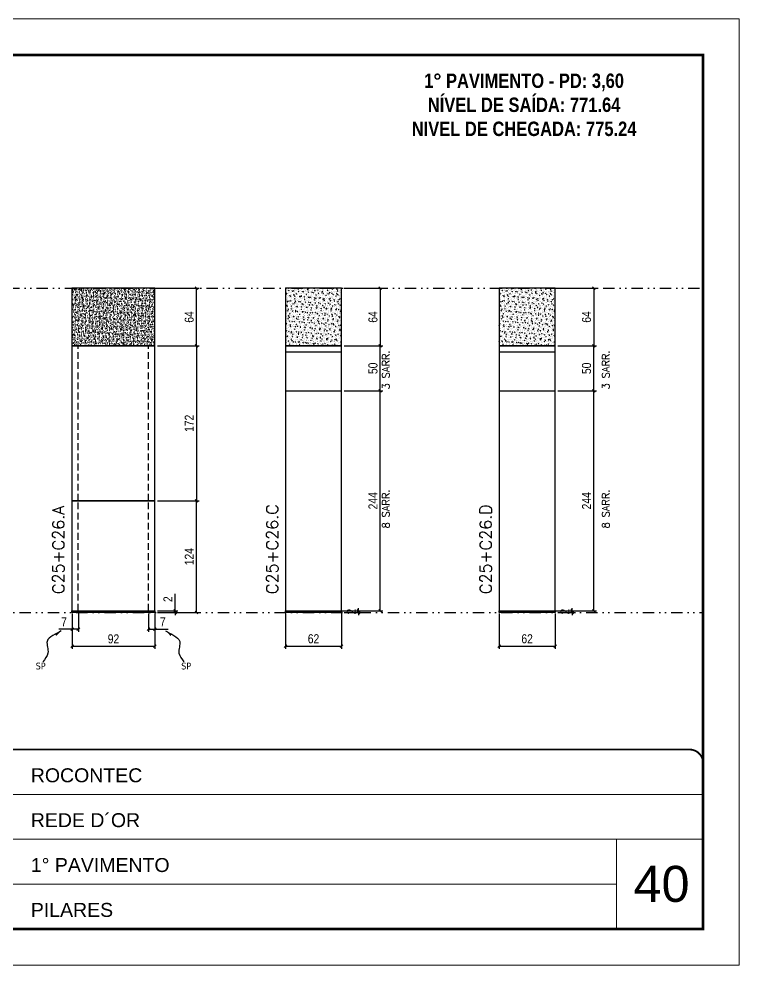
# Model space of a CAD drawing. Extents: x 2949 to 9203, y -16089 to 12527.
# Drawn here: x 8390 to 9189, y 1140 to 2190 of the extents above; entities that cross this region are included whole.
import ezdxf

# ---------------------------------------------------------------- set-up
doc = ezdxf.new("R2010")
doc.units = 0
for name, pattern in [('CONTINUO', [0]), ('DASHED', [0.75, 0.5, -0.25]), ('DIVIDE2', [0.625, 0.25, -0.125, 0, -0.125, 0, -0.125]), ('HIDDEN', [0.375, 0.25, -0.125])]:
    doc.linetypes.add(name, pattern=pattern)
for name, color, linetype, lineweight in [('CARIMBO', 255, 'Continuous', 9), ('Folhas', 255, 'Continuous', 9), ('SARRAFO DE PRESSAO', 251, 'DASHED', 9), ('Texto Seção', 7, 'Continuous', 15)]:
    doc.layers.add(name, color=color, linetype=linetype, lineweight=lineweight)
for name, color, linetype in [('COTA', 241, 'Continuous'), ('NOMENCLATURA', 7, 'Continuous'), ('Nível', 160, 'Continuous'), ('Painéis', 200, 'Continuous'), ('SARR_2.2x7', 40, 'Continuous'), ('Sarrafo de Pressão', 42, 'HIDDEN'), ('texto', 7, 'Continuous')]:
    doc.layers.add(name, color=color, linetype=linetype)
doc.styles.add('ARIAL', font='arial.ttf')
doc.styles.add('COTA TECNICA', font='techl___.ttf', dxfattribs={"height": 10})
doc.styles.add('COTA TECNICA-50', font='techl___.ttf', dxfattribs={"height": 10})
doc.styles.add('REGUA-120', font='ROMANS.shx', dxfattribs={"height": 15})
doc.styles.add('ROMANC', font='techb___.ttf', dxfattribs={"height": 2.5})
doc.styles.add('ROMANS', font='romans.shx')
doc.styles.get("Standard").update_dxf_attribs({"font": 'arial.ttf'})
doc.dimstyles.new('COTA PAINEL-50', dxfattribs={"dimtxt": 10, "dimasz": 3, "dimexe": 3, "dimexo": 3, "dimgap": 3, "dimtad": 1, "dimdec": 1, "dimzin": 12, "dimdsep": 46, "dimtxsty": 'COTA TECNICA-50', "dimblk1": 'OBLIQUE', "dimblk2": 'OBLIQUE', "dimsah": 1, "dimcen": 0.9, "dimclrd": 4, "dimclre": 4, "dimclrt": 240, "dimadec": 1, "dimazin": 3, "dimtfac": 1, "dimtdec": 1, "dimtmove": 0, "dimatfit": 3, "dimfxl": 1, "dimtolj": 1, "dimtzin": 12, "dimarcsym": 0})
doc.dimstyles.new('PAINEL', dxfattribs={"dimtxt": 10, "dimasz": 3, "dimexe": 3, "dimexo": 3, "dimgap": 3, "dimtad": 1, "dimdec": 1, "dimzin": 12, "dimdsep": 46, "dimtxsty": 'COTA TECNICA', "dimblk1": 'OBLIQUE', "dimblk2": 'OBLIQUE', "dimsah": 1, "dimcen": 0.9, "dimclrd": 4, "dimclre": 4, "dimclrt": 240, "dimadec": 1, "dimazin": 3, "dimtfac": 1, "dimtdec": 1, "dimtmove": 0, "dimatfit": 3, "dimfxl": 1, "dimtolj": 1, "dimtzin": 12, "dimarcsym": 0})
doc.dimstyles.get("Standard").update_dxf_attribs({"dimtxt": 0.18, "dimasz": 0.18, "dimexe": 0.18, "dimexo": 0.0625, "dimgap": 0.09, "dimtad": 0, "dimtih": 1, "dimtoh": 1, "dimdec": 4, "dimzin": 0, "dimdsep": 46, "dimtxsty": 'Standard', "dimcen": 0.09, "dimadec": 0, "dimazin": 0, "dimtfac": 1, "dimtdec": 4, "dimtofl": 0, "dimtmove": 0, "dimatfit": 3, "dimfxl": 1, "dimtolj": 1, "dimtzin": 0, "dimarcsym": 0})

# ---------------------------------------------------------------- blocks, each defined once
blk = doc.blocks.new('9999999999')
at = {"color": 30, "linetype": 'CONTINUO'}
for p, q in [((98564.6, 34379.6), (99584, 34379.6)), ((98564.6, 34329.8), (99488, 34329.8)), ((99584, 34329.8), (99488, 34329.8)), ((99488, 34329.8), (99488, 34230.2)), ((98564.6, 34280), (99488, 34280))]:
    blk.add_line(p, q, dxfattribs=at)
at = {"color": 30, "linetype": 'CONTINUO', "const_width": 2}
blk.add_lwpolyline([(99584, 34230.2), (99584, 34414.4, 0.414214), (99569, 34429.4), (98229, 34429.4, 0.414214), (98214, 34414.4), (98214, 34245.2, 0.414214), (98229, 34230.2), (99584, 34230.2)], format="xyb", dxfattribs=at)
at = {"layer": 'Folhas'}
blk.add_lwpolyline([(98139, 34190.2), (99624, 34190.2), (99624, 35240.2), (98139, 35240.2)], close=True, dxfattribs=at)
at = {"layer": 'Folhas', "color": 30, "const_width": 3}
blk.add_lwpolyline([(98214, 34230.2), (99584, 34230.2), (99584, 35200.2), (98214, 35200.2)], close=True, dxfattribs=at)
at = {"color": 7, "linetype": 'Continuous', "ltscale": 5, "style": 'ARIAL'}
for s, height, p in [('ROCONTEC', 15.48, (98837.7, 34393.1)), ('REDE D´OR', 15.48, (98837.7, 34343.3)), ('1° PAVIMENTO', 15.483, (98837.7, 34293.5)), ('PILARES', 15.48, (98837.7, 34243.7))]:
    blk.add_text(s, height=height, dxfattribs=at).set_placement(p)
blk = doc.blocks.new('_Oblique')
at = {"color": 0, "linetype": 'ByBlock', "lineweight": -2}
blk.add_line((-0.5, -0.5), (0.5, 0.5), dxfattribs=at)
blk = doc.blocks.new('*D3661')
at = {"layer": 'COTA', "color": 4, "lineweight": -2, "transparency": 16777216}
for p, q in [((8685.6, 1529.8), (8685.6, 1490.5)), ((8747.6, 1529.8), (8747.6, 1490.5)), ((8685.6, 1493.5), (8747.6, 1493.5))]:
    blk.add_line(p, q, dxfattribs=at)
at = {"layer": 'Defpoints', "color": 0, "transparency": 16777216}
for p in [(8685.6, 1532.8), (8747.6, 1532.8), (8747.6, 1493.5)]:
    blk.add_point(p, dxfattribs=at)
at = {"layer": 'COTA', "color": 4, "lineweight": -2, "transparency": 16777216, "xscale": 3, "yscale": 3, "zscale": 3, "rotation": 180}
blk.add_blockref('_Oblique', (8685.6, 1493.5), dxfattribs=at)
at = {"layer": 'COTA', "color": 4, "lineweight": -2, "transparency": 16777216, "xscale": 3, "yscale": 3, "zscale": 3}
blk.add_blockref('_Oblique', (8747.6, 1493.5), dxfattribs=at)
at = {"layer": 'COTA', "color": 240, "transparency": 16777216, "insert": (8716.6, 1501.6), "char_height": 10, "attachment_point": 5, "style": 'COTA TECNICA'}
blk.add_mtext('\\A1;62', dxfattribs=at)
blk = doc.blocks.new('*D3662')
at = {"layer": 'COTA', "color": 4, "lineweight": -2, "transparency": 16777216}
for p, q in [((8766.5, 1532.8), (8766.5, 1535.8)), ((8750.6, 1532.8), (8769.5, 1532.8)), ((8750.6, 1530.8), (8769.5, 1530.8)), ((8766.5, 1530.8), (8766.5, 1532.8)), ((8766.5, 1530.8), (8766.5, 1527.8))]:
    blk.add_line(p, q, dxfattribs=at)
at = {"layer": 'Defpoints', "color": 0, "transparency": 16777216}
for p in [(8747.6, 1532.8), (8747.6, 1530.8), (8766.5, 1532.8)]:
    blk.add_point(p, dxfattribs=at)
at = {"layer": 'COTA', "color": 4, "lineweight": -2, "transparency": 16777216, "xscale": 3, "yscale": 3, "zscale": 3}
for p, rotation in [((8766.5, 1532.8), 270), ((8766.5, 1530.8), 90)]:
    blk.add_blockref('_Oblique', p, dxfattribs=dict(at, rotation=rotation))
at = {"layer": 'COTA', "color": 240, "transparency": 16777216, "insert": (8758.5, 1531.8), "char_height": 10, "attachment_point": 5, "rotation": 90, "style": 'COTA TECNICA-50'}
blk.add_mtext('\\A1;2', dxfattribs=at)
blk = doc.blocks.new('*D3685')
at = {"layer": 'COTA', "color": 4, "linetype": 'ByBlock', "lineweight": -2, "transparency": 16777216}
for p, q in [((8750.6, 1890.8), (8793.7, 1890.8)), ((8790.7, 1890.8), (8790.7, 1826.8)), ((8750.6, 1826.8), (8793.7, 1826.8))]:
    blk.add_line(p, q, dxfattribs=at)
at = {"layer": 'Defpoints', "color": 0, "linetype": 'ByBlock', "transparency": 16777216}
for p in [(8747.6, 1890.8), (8747.6, 1826.8), (8790.7, 1826.8)]:
    blk.add_point(p, dxfattribs=at)
at = {"layer": 'COTA', "color": 4, "linetype": 'ByBlock', "lineweight": -2, "transparency": 16777216, "xscale": 3, "yscale": 3, "zscale": 3}
for p, rotation in [((8790.7, 1890.8), 90), ((8790.7, 1826.8), 270)]:
    blk.add_blockref('_Oblique', p, dxfattribs=dict(at, rotation=rotation))
at = {"layer": 'COTA', "color": 240, "linetype": 'ByBlock', "transparency": 16777216, "insert": (8782.6, 1858.8), "char_height": 10, "attachment_point": 5, "rotation": 90, "style": 'COTA TECNICA'}
blk.add_mtext('\\A1;64', dxfattribs=at)
blk = doc.blocks.new('*D3663')
at = {"layer": 'COTA', "color": 4, "lineweight": -2, "transparency": 16777216}
for p, q in [((8448.5, 1529.8), (8448.5, 1490.4)), ((8540.5, 1529.8), (8540.5, 1490.4)), ((8448.5, 1493.4), (8540.5, 1493.4))]:
    blk.add_line(p, q, dxfattribs=at)
at = {"layer": 'Defpoints', "color": 0, "transparency": 16777216}
for p in [(8448.5, 1532.8), (8540.5, 1532.8), (8540.5, 1493.4)]:
    blk.add_point(p, dxfattribs=at)
at = {"layer": 'COTA', "color": 4, "lineweight": -2, "transparency": 16777216, "xscale": 3, "yscale": 3, "zscale": 3, "rotation": 180}
blk.add_blockref('_Oblique', (8448.5, 1493.4), dxfattribs=at)
at = {"layer": 'COTA', "color": 4, "lineweight": -2, "transparency": 16777216, "xscale": 3, "yscale": 3, "zscale": 3}
blk.add_blockref('_Oblique', (8540.5, 1493.4), dxfattribs=at)
at = {"layer": 'COTA', "color": 240, "transparency": 16777216, "insert": (8494.5, 1501.5), "char_height": 10, "attachment_point": 5, "style": 'COTA TECNICA'}
blk.add_mtext('\\A1;92', dxfattribs=at)
blk = doc.blocks.new('*D3664')
at = {"layer": 'COTA', "color": 4, "lineweight": -2, "transparency": 16777216}
for p, q in [((8543.5, 1890.8), (8589.7, 1890.8)), ((8586.7, 1826.8), (8586.7, 1890.8)), ((8543.5, 1826.8), (8589.7, 1826.8))]:
    blk.add_line(p, q, dxfattribs=at)
at = {"layer": 'Defpoints', "color": 0, "transparency": 16777216}
for p in [(8540.5, 1890.8), (8586.7, 1890.8), (8540.5, 1826.8)]:
    blk.add_point(p, dxfattribs=at)
at = {"layer": 'COTA', "color": 4, "lineweight": -2, "transparency": 16777216, "xscale": 3, "yscale": 3, "zscale": 3}
for p, rotation in [((8586.7, 1890.8), 90), ((8586.7, 1826.8), 270)]:
    blk.add_blockref('_Oblique', p, dxfattribs=dict(at, rotation=rotation))
at = {"layer": 'COTA', "color": 240, "transparency": 16777216, "insert": (8578.6, 1858.8), "char_height": 10, "attachment_point": 5, "rotation": 90, "style": 'COTA TECNICA'}
blk.add_mtext('\\A1;64', dxfattribs=at)
blk = doc.blocks.new('*D3665')
at = {"layer": 'COTA', "color": 4, "lineweight": -2, "transparency": 16777216}
for p, q in [((8448.5, 1527.8), (8448.5, 1509.3)), ((8455.5, 1529.8), (8455.5, 1509.3)), ((8448.5, 1512.3), (8433.7, 1512.3)), ((8455.5, 1512.3), (8448.5, 1512.3))]:
    blk.add_line(p, q, dxfattribs=at)
at = {"layer": 'Defpoints', "color": 0, "transparency": 16777216}
for p in [(8448.5, 1530.8), (8455.5, 1532.8), (8448.5, 1512.3)]:
    blk.add_point(p, dxfattribs=at)
at = {"layer": 'COTA', "color": 4, "lineweight": -2, "transparency": 16777216, "xscale": 3, "yscale": 3, "zscale": 3, "rotation": 180}
blk.add_blockref('_Oblique', (8448.5, 1512.3), dxfattribs=at)
at = {"layer": 'COTA', "color": 4, "lineweight": -2, "transparency": 16777216, "xscale": 3, "yscale": 3, "zscale": 3}
blk.add_blockref('_Oblique', (8455.5, 1512.3), dxfattribs=at)
at = {"layer": 'COTA', "color": 240, "transparency": 16777216, "insert": (8439.6, 1520.4), "char_height": 10, "attachment_point": 5, "style": 'COTA TECNICA-50'}
blk.add_mtext('\\A1;7', dxfattribs=at)
blk = doc.blocks.new('*D3666')
at = {"layer": 'COTA', "color": 4, "lineweight": -2, "transparency": 16777216}
for p, q in [((8533.5, 1529.8), (8533.5, 1509.3)), ((8540.5, 1527.8), (8540.5, 1509.3)), ((8533.5, 1512.3), (8540.5, 1512.3)), ((8540.5, 1512.3), (8555.2, 1512.3))]:
    blk.add_line(p, q, dxfattribs=at)
at = {"layer": 'Defpoints', "color": 0, "transparency": 16777216}
for p in [(8533.5, 1532.8), (8540.5, 1530.8), (8540.5, 1512.3)]:
    blk.add_point(p, dxfattribs=at)
at = {"layer": 'COTA', "color": 4, "lineweight": -2, "transparency": 16777216, "xscale": 3, "yscale": 3, "zscale": 3, "rotation": 180}
blk.add_blockref('_Oblique', (8533.5, 1512.3), dxfattribs=at)
at = {"layer": 'COTA', "color": 4, "lineweight": -2, "transparency": 16777216, "xscale": 3, "yscale": 3, "zscale": 3}
blk.add_blockref('_Oblique', (8540.5, 1512.3), dxfattribs=at)
at = {"layer": 'COTA', "color": 240, "transparency": 16777216, "insert": (8549.3, 1520.4), "char_height": 10, "attachment_point": 5, "style": 'COTA TECNICA-50'}
blk.add_mtext('\\A1;7', dxfattribs=at)
blk = doc.blocks.new('*D3667')
at = {"layer": 'COTA', "color": 4, "lineweight": -2, "transparency": 16777216}
for p, q in [((8543.5, 1654.8), (8589.7, 1654.8)), ((8586.7, 1530.8), (8586.7, 1654.8)), ((8543.5, 1530.8), (8589.7, 1530.8))]:
    blk.add_line(p, q, dxfattribs=at)
at = {"layer": 'Defpoints', "color": 0, "transparency": 16777216}
for p in [(8540.5, 1654.8), (8586.7, 1654.8), (8540.5, 1530.8)]:
    blk.add_point(p, dxfattribs=at)
at = {"layer": 'COTA', "color": 4, "lineweight": -2, "transparency": 16777216, "xscale": 3, "yscale": 3, "zscale": 3}
for p, rotation in [((8586.7, 1654.8), 90), ((8586.7, 1530.8), 270)]:
    blk.add_blockref('_Oblique', p, dxfattribs=dict(at, rotation=rotation))
at = {"layer": 'COTA', "color": 240, "transparency": 16777216, "insert": (8578.6, 1592.8), "char_height": 10, "attachment_point": 5, "rotation": 90, "style": 'COTA TECNICA-50'}
blk.add_mtext('\\A1;124', dxfattribs=at)
blk = doc.blocks.new('*D3668')
at = {"layer": 'COTA', "color": 4, "lineweight": -2, "transparency": 16777216}
for p, q in [((8563, 1532.8), (8563, 1551.6)), ((8543.5, 1532.8), (8566, 1532.8)), ((8543.5, 1530.8), (8566, 1530.8)), ((8563, 1530.8), (8563, 1532.8)), ((8563, 1530.8), (8563, 1527.8))]:
    blk.add_line(p, q, dxfattribs=at)
at = {"layer": 'Defpoints', "color": 0, "transparency": 16777216}
for p in [(8540.5, 1532.8), (8540.5, 1530.8), (8563, 1530.8)]:
    blk.add_point(p, dxfattribs=at)
at = {"layer": 'COTA', "color": 4, "lineweight": -2, "transparency": 16777216, "xscale": 3, "yscale": 3, "zscale": 3}
for p, rotation in [((8563, 1532.8), 270), ((8563, 1530.8), 90)]:
    blk.add_blockref('_Oblique', p, dxfattribs=dict(at, rotation=rotation))
at = {"layer": 'COTA', "color": 240, "transparency": 16777216, "insert": (8555, 1545.6), "char_height": 10, "attachment_point": 5, "rotation": 90, "style": 'COTA TECNICA-50'}
blk.add_mtext('\\A1;2', dxfattribs=at)
blk = doc.blocks.new('*D3669')
at = {"layer": 'COTA', "color": 4, "linetype": 'ByBlock', "lineweight": -2, "transparency": 16777216}
for p, q in [((8543.5, 1826.8), (8589.7, 1826.8)), ((8586.7, 1826.8), (8586.7, 1654.8)), ((8543.5, 1654.8), (8589.7, 1654.8))]:
    blk.add_line(p, q, dxfattribs=at)
at = {"layer": 'Defpoints', "color": 0, "linetype": 'ByBlock', "transparency": 16777216}
for p in [(8540.5, 1826.8), (8540.5, 1654.8), (8586.7, 1654.8)]:
    blk.add_point(p, dxfattribs=at)
at = {"layer": 'COTA', "color": 4, "linetype": 'ByBlock', "lineweight": -2, "transparency": 16777216, "xscale": 3, "yscale": 3, "zscale": 3}
for p, rotation in [((8586.7, 1826.8), 90), ((8586.7, 1654.8), 270)]:
    blk.add_blockref('_Oblique', p, dxfattribs=dict(at, rotation=rotation))
at = {"layer": 'COTA', "color": 240, "linetype": 'ByBlock', "transparency": 16777216, "insert": (8578.6, 1740.8), "char_height": 10, "attachment_point": 5, "rotation": 90, "style": 'COTA TECNICA'}
blk.add_mtext('\\A1;172', dxfattribs=at)
blk = doc.blocks.new('*D3687')
at = {"layer": 'COTA', "color": 4, "linetype": 'ByBlock', "lineweight": -2, "transparency": 16777216}
for p, q in [((8750.6, 1776.8), (8793.7, 1776.8)), ((8790.7, 1532.8), (8790.7, 1776.8)), ((8688.6, 1532.8), (8793.7, 1532.8))]:
    blk.add_line(p, q, dxfattribs=at)
at = {"layer": 'Defpoints', "color": 0, "linetype": 'ByBlock', "transparency": 16777216}
for p in [(8747.6, 1776.8), (8790.7, 1776.8), (8685.6, 1532.8)]:
    blk.add_point(p, dxfattribs=at)
at = {"layer": 'COTA', "color": 4, "linetype": 'ByBlock', "lineweight": -2, "transparency": 16777216, "xscale": 3, "yscale": 3, "zscale": 3}
for p, rotation in [((8790.7, 1776.8), 90), ((8790.7, 1532.8), 270)]:
    blk.add_blockref('_Oblique', p, dxfattribs=dict(at, rotation=rotation))
at = {"layer": 'COTA', "color": 240, "linetype": 'ByBlock', "transparency": 16777216, "insert": (8782.6, 1654.8), "char_height": 10, "attachment_point": 5, "rotation": 90, "style": 'COTA TECNICA'}
blk.add_mtext('\\A1;244', dxfattribs=at)
blk = doc.blocks.new('*D3688')
at = {"layer": 'COTA', "color": 4, "linetype": 'ByBlock', "lineweight": -2, "transparency": 16777216}
for p, q in [((8750.6, 1826.8), (8793.7, 1826.8)), ((8790.7, 1776.8), (8790.7, 1826.8)), ((8750.6, 1776.8), (8793.7, 1776.8))]:
    blk.add_line(p, q, dxfattribs=at)
at = {"layer": 'Defpoints', "color": 0, "linetype": 'ByBlock', "transparency": 16777216}
for p in [(8747.6, 1826.8), (8790.7, 1826.8), (8747.6, 1776.8)]:
    blk.add_point(p, dxfattribs=at)
at = {"layer": 'COTA', "color": 4, "linetype": 'ByBlock', "lineweight": -2, "transparency": 16777216, "xscale": 3, "yscale": 3, "zscale": 3}
for p, rotation in [((8790.7, 1826.8), 90), ((8790.7, 1776.8), 270)]:
    blk.add_blockref('_Oblique', p, dxfattribs=dict(at, rotation=rotation))
at = {"layer": 'COTA', "color": 240, "linetype": 'ByBlock', "transparency": 16777216, "insert": (8782.6, 1801.8), "char_height": 10, "attachment_point": 5, "rotation": 90, "style": 'COTA TECNICA'}
blk.add_mtext('\\A1;50', dxfattribs=at)
blk = doc.blocks.new('*D3670')
at = {"layer": 'COTA', "color": 4, "lineweight": -2, "transparency": 16777216}
for p, q in [((8922.7, 1529.8), (8922.7, 1490.5)), ((8984.7, 1529.8), (8984.7, 1490.5)), ((8922.7, 1493.5), (8984.7, 1493.5))]:
    blk.add_line(p, q, dxfattribs=at)
at = {"layer": 'Defpoints', "color": 0, "transparency": 16777216}
for p in [(8922.7, 1532.8), (8984.7, 1532.8), (8984.7, 1493.5)]:
    blk.add_point(p, dxfattribs=at)
at = {"layer": 'COTA', "color": 4, "lineweight": -2, "transparency": 16777216, "xscale": 3, "yscale": 3, "zscale": 3, "rotation": 180}
blk.add_blockref('_Oblique', (8922.7, 1493.5), dxfattribs=at)
at = {"layer": 'COTA', "color": 4, "lineweight": -2, "transparency": 16777216, "xscale": 3, "yscale": 3, "zscale": 3}
blk.add_blockref('_Oblique', (8984.7, 1493.5), dxfattribs=at)
at = {"layer": 'COTA', "color": 240, "transparency": 16777216, "insert": (8953.7, 1501.6), "char_height": 10, "attachment_point": 5, "style": 'COTA TECNICA'}
blk.add_mtext('\\A1;62', dxfattribs=at)
blk = doc.blocks.new('*D3671')
at = {"layer": 'COTA', "color": 4, "lineweight": -2, "transparency": 16777216}
for p, q in [((9003.6, 1532.8), (9003.6, 1535.8)), ((8987.7, 1532.8), (9006.6, 1532.8)), ((8987.7, 1530.8), (9006.6, 1530.8)), ((9003.6, 1530.8), (9003.6, 1532.8)), ((9003.6, 1530.8), (9003.6, 1527.8))]:
    blk.add_line(p, q, dxfattribs=at)
at = {"layer": 'Defpoints', "color": 0, "transparency": 16777216}
for p in [(8984.7, 1532.8), (8984.7, 1530.8), (9003.6, 1532.8)]:
    blk.add_point(p, dxfattribs=at)
at = {"layer": 'COTA', "color": 4, "lineweight": -2, "transparency": 16777216, "xscale": 3, "yscale": 3, "zscale": 3}
for p, rotation in [((9003.6, 1532.8), 270), ((9003.6, 1530.8), 90)]:
    blk.add_blockref('_Oblique', p, dxfattribs=dict(at, rotation=rotation))
at = {"layer": 'COTA', "color": 240, "transparency": 16777216, "insert": (8995.6, 1531.8), "char_height": 10, "attachment_point": 5, "rotation": 90, "style": 'COTA TECNICA-50'}
blk.add_mtext('\\A1;2', dxfattribs=at)
blk = doc.blocks.new('*D3689')
at = {"layer": 'COTA', "color": 4, "linetype": 'ByBlock', "lineweight": -2, "transparency": 16777216}
for p, q in [((8987.7, 1890.8), (9030.8, 1890.8)), ((9027.8, 1890.8), (9027.8, 1826.8)), ((8987.7, 1826.8), (9030.8, 1826.8))]:
    blk.add_line(p, q, dxfattribs=at)
at = {"layer": 'Defpoints', "color": 0, "linetype": 'ByBlock', "transparency": 16777216}
for p in [(8984.7, 1890.8), (8984.7, 1826.8), (9027.8, 1826.8)]:
    blk.add_point(p, dxfattribs=at)
at = {"layer": 'COTA', "color": 4, "linetype": 'ByBlock', "lineweight": -2, "transparency": 16777216, "xscale": 3, "yscale": 3, "zscale": 3}
for p, rotation in [((9027.8, 1890.8), 90), ((9027.8, 1826.8), 270)]:
    blk.add_blockref('_Oblique', p, dxfattribs=dict(at, rotation=rotation))
at = {"layer": 'COTA', "color": 240, "linetype": 'ByBlock', "transparency": 16777216, "insert": (9019.7, 1858.8), "char_height": 10, "attachment_point": 5, "rotation": 90, "style": 'COTA TECNICA'}
blk.add_mtext('\\A1;64', dxfattribs=at)
blk = doc.blocks.new('*D3690')
at = {"layer": 'COTA', "color": 4, "linetype": 'ByBlock', "lineweight": -2, "transparency": 16777216}
for p, q in [((8987.7, 1776.8), (9030.8, 1776.8)), ((9027.8, 1532.8), (9027.8, 1776.8)), ((8925.7, 1532.8), (9030.8, 1532.8))]:
    blk.add_line(p, q, dxfattribs=at)
at = {"layer": 'Defpoints', "color": 0, "linetype": 'ByBlock', "transparency": 16777216}
for p in [(8984.7, 1776.8), (9027.8, 1776.8), (8922.7, 1532.8)]:
    blk.add_point(p, dxfattribs=at)
at = {"layer": 'COTA', "color": 4, "linetype": 'ByBlock', "lineweight": -2, "transparency": 16777216, "xscale": 3, "yscale": 3, "zscale": 3}
for p, rotation in [((9027.8, 1776.8), 90), ((9027.8, 1532.8), 270)]:
    blk.add_blockref('_Oblique', p, dxfattribs=dict(at, rotation=rotation))
at = {"layer": 'COTA', "color": 240, "linetype": 'ByBlock', "transparency": 16777216, "insert": (9019.7, 1654.8), "char_height": 10, "attachment_point": 5, "rotation": 90, "style": 'COTA TECNICA'}
blk.add_mtext('\\A1;244', dxfattribs=at)
blk = doc.blocks.new('*D3691')
at = {"layer": 'COTA', "color": 4, "linetype": 'ByBlock', "lineweight": -2, "transparency": 16777216}
for p, q in [((8987.7, 1826.8), (9030.8, 1826.8)), ((9027.8, 1776.8), (9027.8, 1826.8)), ((8987.7, 1776.8), (9030.8, 1776.8))]:
    blk.add_line(p, q, dxfattribs=at)
at = {"layer": 'Defpoints', "color": 0, "linetype": 'ByBlock', "transparency": 16777216}
for p in [(8984.7, 1826.8), (9027.8, 1826.8), (8984.7, 1776.8)]:
    blk.add_point(p, dxfattribs=at)
at = {"layer": 'COTA', "color": 4, "linetype": 'ByBlock', "lineweight": -2, "transparency": 16777216, "xscale": 3, "yscale": 3, "zscale": 3}
for p, rotation in [((9027.8, 1826.8), 90), ((9027.8, 1776.8), 270)]:
    blk.add_blockref('_Oblique', p, dxfattribs=dict(at, rotation=rotation))
at = {"layer": 'COTA', "color": 240, "linetype": 'ByBlock', "transparency": 16777216, "insert": (9019.7, 1801.8), "char_height": 10, "attachment_point": 5, "rotation": 90, "style": 'COTA TECNICA'}
blk.add_mtext('\\A1;50', dxfattribs=at)

msp = doc.modelspace()

# ---------------------------------------------------------------- hatches: boundary and pattern name
at = {"layer": 'COTA', "linetype": 'ByBlock'}
h = msp.add_hatch(dxfattribs=at)
h.set_pattern_fill('AR-CONC', color=256, scale=0.03)
h.set_pattern_definition([(50, (-122963.3306, -27266.571), (5.46554007, -0.47817257), [0.5715, -6.2865]), (355, (-122963.3306, -27266.571), (-1.05730264, 5.73170536), [0.4572, -5.02921753]), (100.4514447, (-122962.875, -27266.611), (4.40823741, 5.25353256), [0.48570026, -5.34270734]), (46.1842, (-122963.3306, -27265.047), (8.13237123, -1.26126984), [0.85725, -9.42975]), (96.6355576, (-122962.653, -27265.152), (7.122124, 7.42278374), [0.7285507, -8.01406824]), (351.184151, (-122963.331, -27265.047), (7.122124, 7.42278374), [0.685799, -7.54379196]), (21, (-122962.5686, -27265.428), (4.54843174, -3.06795595), [0.5715, -6.2865]), (326, (-122962.5686, -27265.428), (1.85406085, 5.52563898), [0.4572, -5.0292]), (71.451445, (-122962.1896, -27265.6836), (6.40249258, 2.45768307), [0.48570026, -5.34269813]), (37.5, (-122963.3306, -27266.571), (0.092658098, 2.536651166), [0, -4.96824, 0, -5.1054, 0, -5.04825]), (7.5, (-122963.3306, -27266.571), (2.004589875, 3.005417245), [0, -2.91084, 0, -4.85394, 0, -1.92405]), (327.5, (-122965.03, -27266.571), (4.067717855, -0.17186232), [0, -1.905, 0, -5.9436, 0, -7.8867]), (317.5, (-122965.792, -27266.571), (4.44387544, 0.76279473), [0, -2.4765, 0, -3.94716, 0, -5.6007])])
h.paths.add_polyline_path([(8448.45, 1826.84), (8540.45, 1826.84), (8540.45, 1890.84), (8448.45, 1890.84)])
h = msp.add_hatch(dxfattribs=at)
h.set_pattern_fill('AR-CONC', color=256, scale=0.03)
h.set_pattern_definition([(50, (-122963.945, -31899.0714), (5.46554007, -0.47817257), [0.5715, -6.2865]), (355, (-122963.945, -31899.0714), (-1.05730264, 5.73170536), [0.4572, -5.02921753]), (100.4514447, (-122963.4894, -31899.111), (4.40823741, 5.25353256), [0.48570026, -5.34270734]), (46.1842, (-122963.945, -31897.5474), (8.13237123, -1.26126984), [0.85725, -9.42975]), (96.6355576, (-122963.267, -31897.6525), (7.122124, 7.42278374), [0.7285507, -8.01406824]), (351.184151, (-122963.945, -31897.547), (7.122124, 7.42278374), [0.685799, -7.54379196]), (21, (-122963.183, -31897.9284), (4.54843174, -3.06795595), [0.5715, -6.2865]), (326, (-122963.183, -31897.9284), (1.85406085, 5.52563898), [0.4572, -5.0292]), (71.451445, (-122962.804, -31898.184), (6.40249258, 2.45768307), [0.48570026, -5.34269813]), (37.5, (-122963.9449, -31899.0714), (0.092658098, 2.536651166), [0, -4.96824, 0, -5.1054, 0, -5.04825]), (7.5, (-122963.9449, -31899.0714), (2.004589875, 3.005417245), [0, -2.91084, 0, -4.85394, 0, -1.92405]), (327.5, (-122965.6441, -31899.0714), (4.067717855, -0.17186232), [0, -1.905, 0, -5.9436, 0, -7.8867]), (317.5, (-122966.406, -31899.0714), (4.44387544, 0.76279473), [0, -2.4765, 0, -3.94716, 0, -5.6007])])
h.paths.add_polyline_path([(8747.63, 1890.84), (8685.63, 1890.84), (8685.63, 1826.84), (8747.63, 1826.84)])
h = msp.add_hatch(dxfattribs=at)
h.set_pattern_fill('AR-CONC', color=256, scale=0.03)
h.set_pattern_definition([(50, (-122726.8947, -31899.0714), (5.46554007, -0.47817257), [0.5715, -6.2865]), (355, (-122726.895, -31899.0714), (-1.05730264, 5.73170536), [0.4572, -5.02921753]), (100.4514447, (-122726.4393, -31899.111), (4.40823741, 5.25353256), [0.48570026, -5.34270734]), (46.1842, (-122726.895, -31897.5474), (8.13237123, -1.26126984), [0.85725, -9.42975]), (96.6355576, (-122726.217, -31897.6525), (7.122124, 7.42278374), [0.7285507, -8.01406824]), (351.184151, (-122726.895, -31897.547), (7.122124, 7.42278374), [0.685799, -7.54379196]), (21, (-122726.1327, -31897.9284), (4.54843174, -3.06795595), [0.5715, -6.2865]), (326, (-122726.133, -31897.9284), (1.85406085, 5.52563898), [0.4572, -5.0292]), (71.451445, (-122725.7537, -31898.184), (6.40249258, 2.45768307), [0.48570026, -5.34269813]), (37.5, (-122726.8947, -31899.0714), (0.092658098, 2.536651166), [0, -4.96824, 0, -5.1054, 0, -5.04825]), (7.5, (-122726.8947, -31899.0714), (2.004589875, 3.005417245), [0, -2.91084, 0, -4.85394, 0, -1.92405]), (327.5, (-122728.594, -31899.0714), (4.067717855, -0.17186232), [0, -1.905, 0, -5.9436, 0, -7.8867]), (317.5, (-122729.356, -31899.0714), (4.44387544, 0.76279473), [0, -2.4765, 0, -3.94716, 0, -5.6007])])
h.paths.add_polyline_path([(8984.68, 1890.84), (8922.68, 1890.84), (8922.68, 1826.84), (8984.68, 1826.84)])

# ---------------------------------------------------------------- linework, layer by layer
for points in [[(8448.45, 1826.84), (8540.45, 1826.84), (8540.45, 1890.84), (8448.45, 1890.84)], [(8685.63, 1826.84), (8747.63, 1826.84), (8747.63, 1890.84), (8685.63, 1890.84)], [(8922.68, 1826.84), (8984.68, 1826.84), (8984.68, 1890.84), (8922.68, 1890.84)]]:
    msp.add_lwpolyline(points, close=True, dxfattribs=at)
at = {"layer": 'Nível', "color": 4, "linetype": 'DIVIDE2', "ltscale": 50}
for p, q in [((8094.69, 1890.84), (9149.03, 1890.84)), ((8138.69, 1530.84), (9149.03, 1530.84))]:
    msp.add_line(p, q, dxfattribs=at)
at = {"layer": 'Painéis'}
for p, q in [((8747.63, 1826.84), (8685.63, 1826.84)), ((8685.63, 1826.84), (8685.63, 1817.84)), ((8747.63, 1817.84), (8747.63, 1826.84)), ((8984.68, 1826.84), (8922.68, 1826.84)), ((8922.68, 1826.84), (8922.68, 1817.84)), ((8984.68, 1817.84), (8984.68, 1826.84)), ((8685.63, 1776.84), (8747.63, 1776.84)), ((8922.68, 1776.84), (8984.68, 1776.84))]:
    msp.add_line(p, q, dxfattribs=at)
for points in [[(8448.45, 1654.84), (8540.45, 1654.84), (8540.45, 1826.84), (8448.45, 1826.84)], [(8448.45, 1532.84), (8540.45, 1532.84), (8540.45, 1654.84), (8448.45, 1654.84)], [(8448.45, 1532.84), (8540.45, 1532.84), (8540.45, 1530.84), (8448.45, 1530.84)], [(8685.63, 1532.84), (8747.63, 1532.84), (8747.63, 1530.84), (8685.63, 1530.84)], [(8922.68, 1532.84), (8984.68, 1532.84), (8984.68, 1530.84), (8922.68, 1530.84)]]:
    msp.add_lwpolyline(points, close=True, dxfattribs=at)
for points in [[(8685.63, 1817.84), (8685.63, 1532.84), (8747.63, 1532.84), (8747.63, 1817.84)], [(8922.68, 1817.84), (8922.68, 1532.84), (8984.68, 1532.84), (8984.68, 1817.84)]]:
    msp.add_lwpolyline(points, dxfattribs=at)
at = {"layer": 'SARR_2.2x7'}
for p, q in [((8747.63, 1819.84), (8685.63, 1819.84)), ((8984.68, 1819.84), (8922.68, 1819.84))]:
    msp.add_line(p, q, dxfattribs=at)
at = {"layer": 'Sarrafo de Pressão', "ltscale": 30}
for p, q in [((8455.45, 1654.84), (8455.45, 1826.84)), ((8533.45, 1654.84), (8533.45, 1826.84)), ((8455.45, 1532.84), (8455.45, 1654.84)), ((8533.45, 1532.84), (8533.45, 1654.84))]:
    msp.add_line(p, q, dxfattribs=at)

# ---------------------------------------------------------------- block references
at = {"layer": 'SARRAFO DE PRESSAO', "color": 6, "linetype": 'ByBlock'}
msp.add_blockref('9999999999', (-90434.94, -33050.65), dxfattribs=at)

# ---------------------------------------------------------------- texts
at = {"layer": 'CARIMBO', "style": 'ARIAL'}
msp.add_text('40', height=40, dxfattribs=at).set_placement((9071.89, 1209.7))
at = {"layer": 'NOMENCLATURA', "color": 2, "insert": (8950.36, 2155.62), "char_height": 16, "attachment_point": 2, "style": 'ROMANC'}
msp.add_mtext_dynamic_manual_height_columns('\\P1° PAVIMENTO - PD: 3,60\\PNÍVEL DE SAÍDA: 771.64\\PNIVEL DE CHEGADA: 775.24', width=300.2766, gutter_width=1, heights=[0], dxfattribs=at)
at = {"layer": 'texto', "color": 0, "char_height": 7.5, "attachment_point": 5}
for insert in [(8413.67, 1471.35), (8575.23, 1471.35)]:
    msp.add_mtext('{\\fTahoma|b0|i0|c0|p34;\\C4;SP}', dxfattribs=dict(at, insert=insert))
at = {"layer": 'Texto Seção', "linetype": 'Continuous', "style": 'ROMANS'}
for s, p in [('3 SARR.', (8800.94, 1778.4)), ('3 SARR.', (9045.05, 1778.4)), ('8 SARR.', (8800.94, 1624.05)), ('8 SARR.', (9045.05, 1624.05))]:
    msp.add_text(s, height=8, rotation=90, dxfattribs=at).set_placement(p)
at = {"layer": 'Texto Seção', "char_height": 13, "width": 285.3299, "attachment_point": 7, "rotation": 90, "style": 'REGUA-120'}
for s, insert in [('C25+C26.A', (8439.9, 1551.31)), ('C25+C26.C', (8677.3, 1551.31)), ('C25+C26.D', (8914.35, 1551.31))]:
    msp.add_mtext(s, dxfattribs=dict(at, insert=insert))

# ---------------------------------------------------------------- dimensions: what is measured, and where the dimension line sits
at = {"layer": 'COTA'}
dim = msp.add_linear_dim(base=(8586.69, 1890.84), p1=(8540.45, 1826.84), p2=(8540.45, 1890.84), angle=90, dimstyle='PAINEL', override={"dimarcsym": 2}, dxfattribs=at)
dim.commit()
dim.dimension.update_dxf_attribs({"geometry": '*D3664', "text_midpoint": (8586.69, 1858.84), "dimtype": 160})
at = {"layer": 'COTA', "linetype": 'ByBlock'}
for base, p1, p2, picture, middle in [((8790.72, 1826.84), (8747.63, 1890.84), (8747.63, 1826.84), '*D3685', (8782.62, 1858.84)), ((9027.77, 1826.84), (8984.68, 1890.84), (8984.68, 1826.84), '*D3689', (9019.67, 1858.84)), ((8586.69, 1654.84), (8540.45, 1826.84), (8540.45, 1654.84), '*D3669', (8578.62, 1740.84)), ((8790.72, 1776.84), (8685.63, 1532.84), (8747.63, 1776.84), '*D3687', (8782.65, 1654.84)), ((9027.77, 1776.84), (8922.68, 1532.84), (8984.68, 1776.84), '*D3690', (9019.7, 1654.84))]:
    dim = msp.add_linear_dim(base=base, p1=p1, p2=p2, angle=90, dimstyle='PAINEL', dxfattribs=at)
    dim.commit()
    dim.dimension.update_dxf_attribs({"geometry": picture, "text_midpoint": middle})
for base, p1, p2, picture, middle in [((8790.72, 1826.84), (8747.63, 1776.84), (8747.63, 1826.84), '*D3688', (8782.61, 1801.84)), ((9027.77, 1826.84), (8984.68, 1776.84), (8984.68, 1826.84), '*D3691', (9019.66, 1801.84))]:
    dim = msp.add_linear_dim(base=base, p1=p1, p2=p2, angle=90, dimstyle='PAINEL', override={"dimtmove": 1}, dxfattribs=at)
    dim.commit()
    dim.dimension.update_dxf_attribs({"geometry": picture, "text_midpoint": middle})
at = {"layer": 'COTA'}
for base, p1, p2, angle, picture, middle in [((8586.69, 1654.84), (8540.45, 1530.84), (8540.45, 1654.84), 90, '*D3667', (8578.62, 1592.84)), ((8448.45, 1512.33), (8455.45, 1532.84), (8448.45, 1530.84), 180, '*D3665', (8439.58, 1520.4))]:
    dim = msp.add_linear_dim(base=base, p1=p1, p2=p2, angle=angle, dimstyle='COTA PAINEL-50', dxfattribs=at)
    dim.commit()
    dim.dimension.update_dxf_attribs({"geometry": picture, "text_midpoint": middle})
for base, p1, p2, picture, middle in [((8562.98, 1530.84), (8540.45, 1532.84), (8540.45, 1530.84), '*D3668', (8562.98, 1545.59)), ((8766.54, 1532.84), (8747.63, 1530.84), (8747.63, 1532.84), '*D3662', (8766.54, 1531.84)), ((9003.59, 1532.84), (8984.68, 1530.84), (8984.68, 1532.84), '*D3671', (9003.59, 1531.84))]:
    dim = msp.add_linear_dim(base=base, p1=p1, p2=p2, angle=90, dimstyle='COTA PAINEL-50', dxfattribs=at)
    dim.commit()
    dim.dimension.update_dxf_attribs({"geometry": picture, "text_midpoint": middle, "dimtype": 160})
for base, p1, p2, picture, middle in [((8540.45, 1493.39), (8448.45, 1532.84), (8540.45, 1532.84), '*D3663', (8494.45, 1501.48)), ((8747.63, 1493.5), (8685.63, 1532.84), (8747.63, 1532.84), '*D3661', (8716.63, 1501.6)), ((8984.68, 1493.5), (8922.68, 1532.84), (8984.68, 1532.84), '*D3670', (8953.68, 1501.6))]:
    dim = msp.add_linear_dim(base=base, p1=p1, p2=p2, dimstyle='PAINEL', override={"dimarcsym": 2}, dxfattribs=at)
    dim.commit()
    dim.dimension.update_dxf_attribs({"geometry": picture, "text_midpoint": middle})
dim = msp.add_linear_dim(base=(8540.45, 1512.33), p1=(8533.45, 1532.84), p2=(8540.45, 1530.84), dimstyle='COTA PAINEL-50', dxfattribs=at)
dim.commit()
dim.dimension.update_dxf_attribs({"geometry": '*D3666', "text_midpoint": (8549.32, 1520.4)})

# ---------------------------------------------------------------- leaders
at = {"layer": 'COTA', "path_type": 1}
for points in [[(8436.62, 1510.66), (8420.84, 1498.83), (8421.76, 1485.82), (8416.21, 1476.04)], [(8552.28, 1510.66), (8568.06, 1498.83), (8567.14, 1485.82), (8572.69, 1476.04)]]:
    msp.add_leader(points, dimstyle='Standard', override={"dimasz": 8}, dxfattribs=at)

doc.saveas('drawing.dxf')
